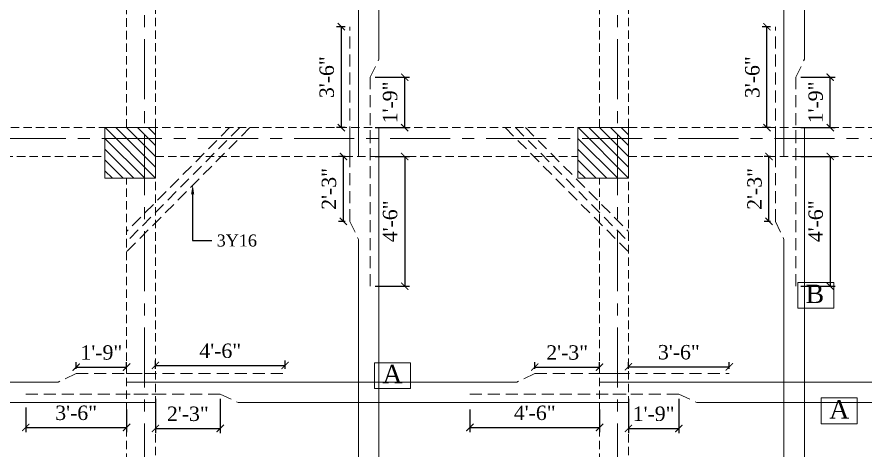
# Model space of a CAD drawing. Header units: feet. Extents: x 36263 to 96584, y 7663 to 35885.
# Drawn here: x 51185.4 to 51538.4, y 17454.2 to 17634.4 of the extents above; entities that cross this region are included whole.
import ezdxf
from ezdxf import colors
from ezdxf.entities.mleader import LeaderData, LeaderLine
from ezdxf.math import Vec2, Vec3

# ---------------------------------------------------------------- set-up
doc = ezdxf.new("R2010")
doc.units = ezdxf.units.FT
doc.linetypes.add('CENTER', pattern=[2, 1.25, -0.25, 0.25, -0.25])
doc.linetypes.add('HIDDEN', pattern=[0.375, 0.25, -0.125])
for name, color, linetype, lineweight in [('Column', 1, 'Continuous', 15), ('Dimension', 2, 'Continuous', 9), ('Hatch', 9, 'Continuous', 9), ('ST Beam', 7, 'Continuous', 20), ('ST GRIDS', 6, 'CENTER', 9), ('ST REINF', 1, 'Continuous', 35)]:
    doc.layers.add(name, color=color, linetype=linetype, lineweight=lineweight)
for name, color, linetype in [('ST DIM', 11, 'Continuous'), ('ST TABLE', 2, 'Continuous'), ('ST TEX', 3, 'Continuous')]:
    doc.layers.add(name, color=color, linetype=linetype)
doc.styles.add('RomanS', font='times.ttf')
doc.dimstyles.new('1-1', dxfattribs={"dimtxt": 9, "dimasz": 5, "dimexe": 6, "dimexo": 6, "dimgap": 3, "dimtad": 1, "dimdec": 1, "dimzin": 0, "dimdsep": 46, "dimlunit": 4, "dimtxsty": 'RomanS', "dimblk": 'ARCHTICK', "dimcen": 0.09, "dimclrd": 256, "dimclre": 256, "dimclrt": 3, "dimadec": 0, "dimazin": 0, "dimtfac": 0.6, "dimtdec": 1, "dimtix": 1, "dimtofl": 0, "dimtmove": 1, "dimatfit": 0, "dimfxl": 1, "dimtolj": 1, "dimtzin": 0, "dimarcsym": 0})

# ---------------------------------------------------------------- blocks, each defined once
blk = doc.blocks.new('_ArchTick')
at = {"color": 0, "const_width": 0.15}
blk.add_lwpolyline([(-0.5, -0.5), (0.5, 0.5)], dxfattribs=at)
blk = doc.blocks.new('*D342')
at = {"layer": 'Defpoints', "color": 0, "transparency": 16777216}
for p in [(51332.46, 17609.38), (51346.78, 17609.38), (51332.46, 17588.38)]:
    blk.add_point(p, dxfattribs=at)
at = {"layer": 'ST DIM', "lineweight": -2, "transparency": 16777216}
for p, q in [((51334.46, 17609.38), (51348.78, 17609.38)), ((51346.78, 17588.38), (51346.78, 17609.38)), ((51334.46, 17588.38), (51348.78, 17588.38))]:
    blk.add_line(p, q, dxfattribs=at)
at = {"layer": 'ST DIM', "lineweight": -2, "transparency": 16777216, "xscale": 3, "yscale": 3, "zscale": 3}
for p, rotation in [((51346.78, 17609.38), 90), ((51346.78, 17588.38), 270)]:
    blk.add_blockref('_ArchTick', p, dxfattribs=dict(at, rotation=rotation))
at = {"layer": 'ST DIM', "color": 3, "lineweight": 9, "transparency": 16777216, "insert": (51340.72, 17598.88), "char_height": 6, "attachment_point": 5, "rotation": 90, "style": 'RomanS'}
blk.add_mtext('\\A1;1\'-9"', dxfattribs=at)
blk = doc.blocks.new('*D345')
at = {"layer": 'Defpoints', "color": 0, "transparency": 16777216}
for p in [(51320.41, 17630.38), (51323.96, 17630.38), (51323.96, 17588.38)]:
    blk.add_point(p, dxfattribs=at)
at = {"layer": 'ST DIM', "lineweight": -2, "transparency": 16777216}
for p, q in [((51321.96, 17630.38), (51318.41, 17630.38)), ((51320.41, 17588.38), (51320.41, 17630.38)), ((51321.96, 17588.38), (51318.41, 17588.38))]:
    blk.add_line(p, q, dxfattribs=at)
at = {"layer": 'ST DIM', "lineweight": -2, "transparency": 16777216, "xscale": 3, "yscale": 3, "zscale": 3}
for p, rotation in [((51320.41, 17630.38), 90), ((51320.41, 17588.38), 270)]:
    blk.add_blockref('_ArchTick', p, dxfattribs=dict(at, rotation=rotation))
at = {"layer": 'ST DIM', "color": 3, "lineweight": 9, "transparency": 16777216, "insert": (51314.35, 17609.38), "char_height": 6, "attachment_point": 5, "rotation": 90, "style": 'RomanS'}
blk.add_mtext('\\A1;3\'-6"', dxfattribs=at)
blk = doc.blocks.new('*D346')
at = {"layer": 'Defpoints', "color": 0, "transparency": 16777216}
for p in [(51509.64, 17609.38), (51523.96, 17609.38), (51509.64, 17588.38)]:
    blk.add_point(p, dxfattribs=at)
at = {"layer": 'ST DIM', "lineweight": -2, "transparency": 16777216}
for p, q in [((51511.64, 17609.38), (51525.96, 17609.38)), ((51523.96, 17588.38), (51523.96, 17609.38)), ((51511.64, 17588.38), (51525.96, 17588.38))]:
    blk.add_line(p, q, dxfattribs=at)
at = {"layer": 'ST DIM', "lineweight": -2, "transparency": 16777216, "xscale": 3, "yscale": 3, "zscale": 3}
for p, rotation in [((51523.96, 17609.38), 90), ((51523.96, 17588.38), 270)]:
    blk.add_blockref('_ArchTick', p, dxfattribs=dict(at, rotation=rotation))
at = {"layer": 'ST DIM', "color": 3, "lineweight": 9, "transparency": 16777216, "insert": (51517.9, 17598.88), "char_height": 6, "attachment_point": 5, "rotation": 90, "style": 'RomanS'}
blk.add_mtext('\\A1;1\'-9"', dxfattribs=at)
blk = doc.blocks.new('*D349')
at = {"layer": 'Defpoints', "color": 0, "transparency": 16777216}
for p in [(51497.59, 17630.38), (51501.14, 17630.38), (51501.14, 17588.38)]:
    blk.add_point(p, dxfattribs=at)
at = {"layer": 'ST DIM', "lineweight": -2, "transparency": 16777216}
for p, q in [((51499.14, 17630.38), (51495.59, 17630.38)), ((51497.59, 17588.38), (51497.59, 17630.38)), ((51499.14, 17588.38), (51495.59, 17588.38))]:
    blk.add_line(p, q, dxfattribs=at)
at = {"layer": 'ST DIM', "lineweight": -2, "transparency": 16777216, "xscale": 3, "yscale": 3, "zscale": 3}
for p, rotation in [((51497.59, 17630.38), 90), ((51497.59, 17588.38), 270)]:
    blk.add_blockref('_ArchTick', p, dxfattribs=dict(at, rotation=rotation))
at = {"layer": 'ST DIM', "color": 3, "lineweight": 9, "transparency": 16777216, "insert": (51491.53, 17609.38), "char_height": 6, "attachment_point": 5, "rotation": 90, "style": 'RomanS'}
blk.add_mtext('\\A1;3\'-6"', dxfattribs=at)
blk = doc.blocks.new('*D373')
at = {"layer": 'Defpoints', "color": 0, "transparency": 16777216}
for p in [(51231, 17488.7), (51210, 17486.01), (51231, 17486.01)]:
    blk.add_point(p, dxfattribs=at)
at = {"layer": 'ST DIM', "lineweight": -2, "transparency": 16777216}
for p, q in [((51210, 17488.01), (51210, 17490.7)), ((51210, 17488.7), (51231, 17488.7)), ((51231, 17488.01), (51231, 17490.7))]:
    blk.add_line(p, q, dxfattribs=at)
at = {"layer": 'ST DIM', "lineweight": -2, "transparency": 16777216, "xscale": 3, "yscale": 3, "zscale": 3, "rotation": 180}
blk.add_blockref('_ArchTick', (51210, 17488.7), dxfattribs=at)
at = {"layer": 'ST DIM', "lineweight": -2, "transparency": 16777216, "xscale": 3, "yscale": 3, "zscale": 3}
blk.add_blockref('_ArchTick', (51231, 17488.7), dxfattribs=at)
at = {"layer": 'ST DIM', "color": 3, "lineweight": 9, "transparency": 16777216, "insert": (51220.5, 17494.76), "char_height": 6, "attachment_point": 5, "style": 'RomanS'}
blk.add_mtext('\\A1;1\'-9"', dxfattribs=at)
blk = doc.blocks.new('*D364')
at = {"layer": 'Defpoints', "color": 0, "transparency": 16777216}
for p in [(51189.01, 17473.95), (51231, 17473.13), (51231, 17463.6)]:
    blk.add_point(p, dxfattribs=at)
at = {"layer": 'ST DIM', "lineweight": -2, "transparency": 16777216}
for p, q in [((51189.01, 17471.95), (51189.01, 17461.6)), ((51231, 17471.13), (51231, 17461.6)), ((51189.01, 17463.6), (51231, 17463.6))]:
    blk.add_line(p, q, dxfattribs=at)
at = {"layer": 'ST DIM', "lineweight": -2, "transparency": 16777216, "xscale": 3, "yscale": 3, "zscale": 3, "rotation": 180}
blk.add_blockref('_ArchTick', (51189.01, 17463.6), dxfattribs=at)
at = {"layer": 'ST DIM', "lineweight": -2, "transparency": 16777216, "xscale": 3, "yscale": 3, "zscale": 3}
blk.add_blockref('_ArchTick', (51231, 17463.6), dxfattribs=at)
at = {"layer": 'ST DIM', "color": 3, "lineweight": 9, "transparency": 16777216, "insert": (51210, 17469.65), "char_height": 6, "attachment_point": 5, "style": 'RomanS'}
blk.add_mtext('\\A1;3\'-6"', dxfattribs=at)
blk = doc.blocks.new('*D359')
at = {"layer": 'Defpoints', "color": 0, "transparency": 16777216}
for p in [(51243, 17477.51), (51270, 17477.51), (51270, 17463.19)]:
    blk.add_point(p, dxfattribs=at)
at = {"layer": 'ST DIM', "lineweight": -2, "transparency": 16777216}
for p, q in [((51243, 17475.51), (51243, 17461.19)), ((51270, 17475.51), (51270, 17461.19)), ((51243, 17463.19), (51270, 17463.19))]:
    blk.add_line(p, q, dxfattribs=at)
at = {"layer": 'ST DIM', "lineweight": -2, "transparency": 16777216, "xscale": 3, "yscale": 3, "zscale": 3, "rotation": 180}
blk.add_blockref('_ArchTick', (51243, 17463.19), dxfattribs=at)
at = {"layer": 'ST DIM', "lineweight": -2, "transparency": 16777216, "xscale": 3, "yscale": 3, "zscale": 3}
blk.add_blockref('_ArchTick', (51270, 17463.19), dxfattribs=at)
at = {"layer": 'ST DIM', "color": 3, "lineweight": 9, "transparency": 16777216, "insert": (51256.5, 17469.24), "char_height": 6, "attachment_point": 5, "style": 'RomanS'}
blk.add_mtext('\\A1;2\'-3"', dxfattribs=at)
blk = doc.blocks.new('*D370')
at = {"layer": 'Defpoints', "color": 0, "transparency": 16777216}
for p in [(51427.92, 17488.7), (51400.92, 17486.01), (51427.92, 17486.01)]:
    blk.add_point(p, dxfattribs=at)
at = {"layer": 'ST DIM', "lineweight": -2, "transparency": 16777216}
for p, q in [((51400.92, 17488.01), (51400.92, 17490.7)), ((51400.92, 17488.7), (51427.92, 17488.7)), ((51427.92, 17488.01), (51427.92, 17490.7))]:
    blk.add_line(p, q, dxfattribs=at)
at = {"layer": 'ST DIM', "lineweight": -2, "transparency": 16777216, "xscale": 3, "yscale": 3, "zscale": 3, "rotation": 180}
blk.add_blockref('_ArchTick', (51400.92, 17488.7), dxfattribs=at)
at = {"layer": 'ST DIM', "lineweight": -2, "transparency": 16777216, "xscale": 3, "yscale": 3, "zscale": 3}
blk.add_blockref('_ArchTick', (51427.92, 17488.7), dxfattribs=at)
at = {"layer": 'ST DIM', "color": 3, "lineweight": 9, "transparency": 16777216, "insert": (51414.42, 17494.75), "char_height": 6, "attachment_point": 5, "style": 'RomanS'}
blk.add_mtext('\\A1;2\'-3"', dxfattribs=at)
blk = doc.blocks.new('*D360')
at = {"layer": 'Defpoints', "color": 0, "transparency": 16777216}
for p in [(51373.93, 17473.13), (51427.92, 17473.13), (51427.92, 17463.6)]:
    blk.add_point(p, dxfattribs=at)
at = {"layer": 'ST DIM', "lineweight": -2, "transparency": 16777216}
for p, q in [((51373.93, 17471.13), (51373.93, 17461.6)), ((51427.92, 17471.13), (51427.92, 17461.6)), ((51373.93, 17463.6), (51427.92, 17463.6))]:
    blk.add_line(p, q, dxfattribs=at)
at = {"layer": 'ST DIM', "lineweight": -2, "transparency": 16777216, "xscale": 3, "yscale": 3, "zscale": 3, "rotation": 180}
blk.add_blockref('_ArchTick', (51373.93, 17463.6), dxfattribs=at)
at = {"layer": 'ST DIM', "lineweight": -2, "transparency": 16777216, "xscale": 3, "yscale": 3, "zscale": 3}
blk.add_blockref('_ArchTick', (51427.92, 17463.6), dxfattribs=at)
at = {"layer": 'ST DIM', "color": 3, "lineweight": 9, "transparency": 16777216, "insert": (51400.92, 17469.65), "char_height": 6, "attachment_point": 5, "style": 'RomanS'}
blk.add_mtext('\\A1;4\'-6"', dxfattribs=at)
blk = doc.blocks.new('*D371')
at = {"layer": 'Defpoints', "color": 0, "transparency": 16777216}
for p in [(51297, 17489.42), (51243, 17486.01), (51297, 17486.01)]:
    blk.add_point(p, dxfattribs=at)
at = {"layer": 'ST DIM', "lineweight": -2, "transparency": 16777216}
for p, q in [((51243, 17488.01), (51243, 17491.42)), ((51243, 17489.42), (51297, 17489.42)), ((51297, 17488.01), (51297, 17491.42))]:
    blk.add_line(p, q, dxfattribs=at)
at = {"layer": 'ST DIM', "lineweight": -2, "transparency": 16777216, "xscale": 3, "yscale": 3, "zscale": 3, "rotation": 180}
blk.add_blockref('_ArchTick', (51243, 17489.42), dxfattribs=at)
at = {"layer": 'ST DIM', "lineweight": -2, "transparency": 16777216, "xscale": 3, "yscale": 3, "zscale": 3}
blk.add_blockref('_ArchTick', (51297, 17489.42), dxfattribs=at)
at = {"layer": 'ST DIM', "color": 3, "lineweight": 9, "transparency": 16777216, "insert": (51270, 17495.47), "char_height": 6, "attachment_point": 5, "style": 'RomanS'}
blk.add_mtext('\\A1;4\'-6"', dxfattribs=at)
blk = doc.blocks.new('*D357')
at = {"layer": 'Defpoints', "color": 0, "transparency": 16777216}
for p in [(51439.92, 17477.51), (51460.92, 17477.51), (51460.92, 17463.19)]:
    blk.add_point(p, dxfattribs=at)
at = {"layer": 'ST DIM', "lineweight": -2, "transparency": 16777216}
for p, q in [((51439.92, 17475.51), (51439.92, 17461.19)), ((51460.92, 17475.51), (51460.92, 17461.19)), ((51439.92, 17463.19), (51460.92, 17463.19))]:
    blk.add_line(p, q, dxfattribs=at)
at = {"layer": 'ST DIM', "lineweight": -2, "transparency": 16777216, "xscale": 3, "yscale": 3, "zscale": 3, "rotation": 180}
blk.add_blockref('_ArchTick', (51439.92, 17463.19), dxfattribs=at)
at = {"layer": 'ST DIM', "lineweight": -2, "transparency": 16777216, "xscale": 3, "yscale": 3, "zscale": 3}
blk.add_blockref('_ArchTick', (51460.92, 17463.19), dxfattribs=at)
at = {"layer": 'ST DIM', "color": 3, "lineweight": 9, "transparency": 16777216, "insert": (51450.42, 17469.25), "char_height": 6, "attachment_point": 5, "style": 'RomanS'}
blk.add_mtext('\\A1;1\'-9"', dxfattribs=at)
blk = doc.blocks.new('*D368')
at = {"layer": 'Defpoints', "color": 0, "transparency": 16777216}
for p in [(51481.92, 17488.83), (51439.92, 17486.01), (51481.92, 17486.01)]:
    blk.add_point(p, dxfattribs=at)
at = {"layer": 'ST DIM', "lineweight": -2, "transparency": 16777216}
for p, q in [((51439.92, 17488.01), (51439.92, 17490.83)), ((51439.92, 17488.83), (51481.92, 17488.83)), ((51481.92, 17488.01), (51481.92, 17490.83))]:
    blk.add_line(p, q, dxfattribs=at)
at = {"layer": 'ST DIM', "lineweight": -2, "transparency": 16777216, "xscale": 3, "yscale": 3, "zscale": 3, "rotation": 180}
blk.add_blockref('_ArchTick', (51439.92, 17488.83), dxfattribs=at)
at = {"layer": 'ST DIM', "lineweight": -2, "transparency": 16777216, "xscale": 3, "yscale": 3, "zscale": 3}
blk.add_blockref('_ArchTick', (51481.92, 17488.83), dxfattribs=at)
at = {"layer": 'ST DIM', "color": 3, "lineweight": 9, "transparency": 16777216, "insert": (51460.92, 17494.88), "char_height": 6, "attachment_point": 5, "style": 'RomanS'}
blk.add_mtext('\\A1;3\'-6"', dxfattribs=at)
blk = doc.blocks.new('*D381')
at = {"layer": 'Defpoints', "color": 0, "transparency": 16777216}
for p in [(51321.27, 17576.38), (51323.96, 17576.38), (51323.96, 17549.38)]:
    blk.add_point(p, dxfattribs=at)
at = {"layer": 'ST DIM', "lineweight": -2, "transparency": 16777216}
for p, q in [((51321.96, 17576.38), (51319.27, 17576.38)), ((51321.27, 17549.38), (51321.27, 17576.38)), ((51321.96, 17549.38), (51319.27, 17549.38))]:
    blk.add_line(p, q, dxfattribs=at)
at = {"layer": 'ST DIM', "lineweight": -2, "transparency": 16777216, "xscale": 3, "yscale": 3, "zscale": 3}
for p, rotation in [((51321.27, 17576.38), 90), ((51321.27, 17549.38), 270)]:
    blk.add_blockref('_ArchTick', p, dxfattribs=dict(at, rotation=rotation))
at = {"layer": 'ST DIM', "color": 3, "lineweight": 9, "transparency": 16777216, "insert": (51315.27, 17562.88), "char_height": 6, "attachment_point": 5, "rotation": 90, "style": 'RomanS'}
blk.add_mtext('\\A1;2\'-3"', dxfattribs=at)
blk = doc.blocks.new('*D383')
at = {"layer": 'Defpoints', "color": 0, "transparency": 16777216}
for p in [(51332.46, 17576.38), (51332.46, 17522.38), (51346.78, 17522.38)]:
    blk.add_point(p, dxfattribs=at)
at = {"layer": 'ST DIM', "lineweight": -2, "transparency": 16777216}
for p, q in [((51334.46, 17576.38), (51348.78, 17576.38)), ((51346.78, 17576.38), (51346.78, 17522.38)), ((51334.46, 17522.38), (51348.78, 17522.38))]:
    blk.add_line(p, q, dxfattribs=at)
at = {"layer": 'ST DIM', "lineweight": -2, "transparency": 16777216, "xscale": 3, "yscale": 3, "zscale": 3}
for p, rotation in [((51346.78, 17576.38), 90), ((51346.78, 17522.38), 270)]:
    blk.add_blockref('_ArchTick', p, dxfattribs=dict(at, rotation=rotation))
at = {"layer": 'ST DIM', "color": 3, "lineweight": 9, "transparency": 16777216, "insert": (51340.73, 17549.38), "char_height": 6, "attachment_point": 5, "rotation": 90, "style": 'RomanS'}
blk.add_mtext('\\A1;4\'-6"', dxfattribs=at)
blk = doc.blocks.new('*D385')
at = {"layer": 'Defpoints', "color": 0, "transparency": 16777216}
for p in [(51498.45, 17576.38), (51501.14, 17576.38), (51501.14, 17549.38)]:
    blk.add_point(p, dxfattribs=at)
at = {"layer": 'ST DIM', "lineweight": -2, "transparency": 16777216}
for p, q in [((51499.14, 17576.38), (51496.45, 17576.38)), ((51498.45, 17549.38), (51498.45, 17576.38)), ((51499.14, 17549.38), (51496.45, 17549.38))]:
    blk.add_line(p, q, dxfattribs=at)
at = {"layer": 'ST DIM', "lineweight": -2, "transparency": 16777216, "xscale": 3, "yscale": 3, "zscale": 3}
for p, rotation in [((51498.45, 17576.38), 90), ((51498.45, 17549.38), 270)]:
    blk.add_blockref('_ArchTick', p, dxfattribs=dict(at, rotation=rotation))
at = {"layer": 'ST DIM', "color": 3, "lineweight": 9, "transparency": 16777216, "insert": (51492.45, 17562.88), "char_height": 6, "attachment_point": 5, "rotation": 90, "style": 'RomanS'}
blk.add_mtext('\\A1;2\'-3"', dxfattribs=at)
blk = doc.blocks.new('*D387')
at = {"layer": 'Defpoints', "color": 0, "transparency": 16777216}
for p in [(51509.64, 17576.38), (51509.64, 17522.38), (51523.96, 17522.38)]:
    blk.add_point(p, dxfattribs=at)
at = {"layer": 'ST DIM', "lineweight": -2, "transparency": 16777216}
for p, q in [((51511.64, 17576.38), (51525.96, 17576.38)), ((51523.96, 17576.38), (51523.96, 17522.38)), ((51511.64, 17522.38), (51525.96, 17522.38))]:
    blk.add_line(p, q, dxfattribs=at)
at = {"layer": 'ST DIM', "lineweight": -2, "transparency": 16777216, "xscale": 3, "yscale": 3, "zscale": 3}
for p, rotation in [((51523.96, 17576.38), 90), ((51523.96, 17522.38), 270)]:
    blk.add_blockref('_ArchTick', p, dxfattribs=dict(at, rotation=rotation))
at = {"layer": 'ST DIM', "color": 3, "lineweight": 9, "transparency": 16777216, "insert": (51517.91, 17549.38), "char_height": 6, "attachment_point": 5, "rotation": 90, "style": 'RomanS'}
blk.add_mtext('\\A1;4\'-6"', dxfattribs=at)

msp = doc.modelspace()

# ---------------------------------------------------------------- hatches: boundary and pattern name
at = {"layer": 'Hatch', "lineweight": 9, "transparency": 33554505}
h = msp.add_hatch(dxfattribs=at)
h.set_pattern_fill('ANSI31', color=253, angle=-90)
h.set_pattern_definition([(315, (11211.3687, -157.4784), (2.24506403, 2.24506403), [])])
h.paths.add_polyline_path([(51243, 17588.38), (51222, 17588.38), (51222, 17567.38), (51243, 17567.38)])
h = msp.add_hatch(dxfattribs=at)
h.set_pattern_fill('ANSI31', color=253, angle=-90)
h.set_pattern_definition([(315, (11408.2887, -157.4784), (2.24506403, 2.24506403), [])])
h.paths.add_polyline_path([(51439.92, 17588.38), (51418.92, 17588.38), (51418.92, 17567.38), (51439.92, 17567.38)])

# ---------------------------------------------------------------- linework, layer by layer
at = {"layer": 'Column', "lineweight": 18}
for points in [[(51222, 17588.38), (51243, 17588.38), (51243, 17567.38), (51222, 17567.38)], [(51418.92, 17588.38), (51439.92, 17588.38), (51439.92, 17567.38), (51418.92, 17567.38)]]:
    msp.add_lwpolyline(points, close=True, dxfattribs=at)
at = {"layer": 'ST Beam', "linetype": 'HIDDEN', "lineweight": 13, "ltscale": 14}
for p, q in [((51243, 17037.31), (51243, 17930.71)), ((51439.92, 17037.31), (51439.92, 17930.71)), ((51231, 17588.38), (51231, 17724.86)), ((51427.92, 17588.38), (51427.92, 17724.86)), ((50888.76, 17588.38), (51785.16, 17588.38)), ((51085.61, 17576.38), (51222, 17576.38)), ((51243, 17576.38), (51418.92, 17576.38)), ((51439.92, 17576.38), (51576.36, 17576.38)), ((51231, 17391.53), (51231, 17567.38)), ((51427.92, 17391.53), (51427.92, 17567.38))]:
    msp.add_line(p, q, dxfattribs=at)
at = {"layer": 'ST GRIDS', "color": 251, "lineweight": 13, "ltscale": 20}
for p, q in [((51238.5, 16920.25), (51238.5, 17942.71)), ((51435.42, 16920.25), (51435.42, 17942.71)), ((50780.71, 17583.88), (51794.16, 17583.88))]:
    msp.add_line(p, q, dxfattribs=at)
at = {"layer": 'ST REINF', "lineweight": 18}
for p, q in [((51336.02, 17616.88), (51336.02, 17745.86)), ((51513.2, 17616.88), (51513.2, 17745.86)), ((51327.51, 17705.36), (51327.51, 17576.38)), ((51504.69, 17705.36), (51504.69, 17576.38)), ((51336.02, 17426.03), (51336.02, 17588.38)), ((51513.2, 17426.03), (51513.2, 17588.38)), ((51327.51, 17541.88), (51327.51, 17379.53)), ((51504.69, 17541.88), (51504.69, 17379.53)), ((51202.5, 17482.46), (51073.61, 17482.46)), ((51393.42, 17482.46), (51231, 17482.46)), ((51556.82, 17482.46), (51427.92, 17482.46)), ((51114.11, 17473.95), (51243, 17473.95)), ((51277.5, 17473.95), (51439.92, 17473.95)), ((51468.42, 17473.95), (51597.32, 17473.95))]:
    msp.add_line(p, q, dxfattribs=at)
at = {"layer": 'ST REINF', "linetype": 'HIDDEN', "lineweight": 18, "ltscale": 20}
for p, q in [((51323.96, 17576.38), (51323.96, 17630.38)), ((51501.14, 17576.38), (51501.14, 17630.38)), ((51332.46, 17609.38), (51336.02, 17616.88)), ((51509.64, 17609.38), (51513.2, 17616.88)), ((51332.46, 17609.38), (51332.46, 17576.38)), ((51509.64, 17609.38), (51509.64, 17576.38)), ((51273.85, 17588.38), (51231, 17545.19)), ((51278.08, 17588.38), (51231, 17540.93)), ((51282.3, 17588.38), (51231, 17536.67)), ((51323.96, 17549.38), (51323.96, 17588.38)), ((51332.46, 17522.38), (51332.46, 17588.38)), ((51388.62, 17588.38), (51439.92, 17536.67)), ((51392.85, 17588.38), (51439.92, 17540.93)), ((51397.07, 17588.38), (51439.92, 17545.19)), ((51501.14, 17549.38), (51501.14, 17588.38)), ((51509.64, 17522.38), (51509.64, 17588.38)), ((51323.96, 17549.38), (51327.51, 17541.88)), ((51501.14, 17549.38), (51504.69, 17541.88)), ((51210, 17486.01), (51202.5, 17482.46)), ((51210, 17486.01), (51243, 17486.01)), ((51231, 17486.01), (51297, 17486.01)), ((51400.92, 17486.01), (51393.42, 17482.46)), ((51400.92, 17486.01), (51439.92, 17486.01)), ((51427.92, 17486.01), (51481.92, 17486.01)), ((51189.01, 17477.51), (51243.01, 17477.51)), ((51270, 17477.51), (51231, 17477.51)), ((51270, 17477.51), (51277.5, 17473.95)), ((51373.93, 17477.51), (51439.93, 17477.51)), ((51460.92, 17477.51), (51427.92, 17477.51)), ((51460.92, 17477.51), (51468.42, 17473.95))]:
    msp.add_line(p, q, dxfattribs=at)
at = {"layer": 'ST TABLE', "color": 2, "lineweight": 9}
for points in [[(51510.42, 17523.94), (51525.4, 17523.94), (51525.4, 17513.22), (51510.42, 17513.22)], [(51334.22, 17490.53), (51349.2, 17490.53), (51349.2, 17479.82), (51334.22, 17479.82)], [(51520.24, 17475.86), (51535.22, 17475.86), (51535.22, 17465.14), (51520.24, 17465.14)]]:
    msp.add_lwpolyline(points, close=True, dxfattribs=at)

# ---------------------------------------------------------------- texts
at = {"layer": 'ST TEX', "color": 3, "lineweight": 9, "transparency": 33554684, "style": 'RomanS'}
for s, p in [('B', (51513.71, 17515.38)), ('A', (51337.51, 17481.97)), ('A', (51523.53, 17467.3))]:
    msp.add_text(s, height=7.65, dxfattribs=at).set_placement(p)

# ---------------------------------------------------------------- dimensions: what is measured, and where the dimension line sits
at = {"layer": 'ST DIM', "lineweight": 9}
for base, p1, p2, picture, middle in [((51320.41, 17630.38), (51323.96, 17588.38), (51323.96, 17630.38), '*D345', (51314.35, 17609.38)), ((51497.59, 17630.38), (51501.14, 17588.38), (51501.14, 17630.38), '*D349', (51491.53, 17609.38)), ((51346.78, 17522.38), (51332.46, 17576.38), (51332.46, 17522.38), '*D383', (51340.73, 17549.38)), ((51523.96, 17522.38), (51509.64, 17576.38), (51509.64, 17522.38), '*D387', (51517.91, 17549.38))]:
    dim = msp.add_linear_dim(base=base, p1=p1, p2=p2, angle=90, dimstyle='1-1', override={"dimtxt": 6, "dimasz": 3, "dimexe": 2, "dimexo": 2, "dimpost": '\\X'}, dxfattribs=at)
    dim.commit()
    dim.dimension.update_dxf_attribs({"geometry": picture, "text_midpoint": middle})
for base, p1, p2, picture, middle in [((51346.78, 17609.38), (51332.46, 17588.38), (51332.46, 17609.38), '*D342', (51346.78, 17598.88)), ((51523.96, 17609.38), (51509.64, 17588.38), (51509.64, 17609.38), '*D346', (51523.96, 17598.88)), ((51321.27, 17576.38), (51323.96, 17549.38), (51323.96, 17576.38), '*D381', (51321.32, 17562.88)), ((51498.45, 17576.38), (51501.14, 17549.38), (51501.14, 17576.38), '*D385', (51498.5, 17562.88))]:
    dim = msp.add_linear_dim(base=base, p1=p1, p2=p2, angle=90, dimstyle='1-1', override={"dimtxt": 6, "dimasz": 3, "dimexe": 2, "dimexo": 2, "dimpost": '\\X'}, dxfattribs=at)
    dim.commit()
    dim.dimension.update_dxf_attribs({"geometry": picture, "text_midpoint": middle, "dimtype": 160})
for base, p1, p2, picture, middle in [((51297, 17489.42), (51243, 17486.01), (51297, 17486.01), '*D371', (51270, 17495.47)), ((51481.92, 17488.83), (51439.92, 17486.01), (51481.92, 17486.01), '*D368', (51460.92, 17494.88)), ((51427.92, 17488.7), (51400.92, 17486.01), (51427.92, 17486.01), '*D370', (51414.42, 17494.75)), ((51231, 17463.6), (51189.01, 17473.95), (51231, 17473.13), '*D364', (51210, 17469.65)), ((51427.92, 17463.6), (51373.93, 17473.13), (51427.92, 17473.13), '*D360', (51400.92, 17469.65))]:
    dim = msp.add_linear_dim(base=base, p1=p1, p2=p2, dimstyle='1-1', override={"dimtxt": 6, "dimasz": 3, "dimexe": 2, "dimexo": 2, "dimpost": '\\X'}, dxfattribs=at)
    dim.commit()
    dim.dimension.update_dxf_attribs({"geometry": picture, "text_midpoint": middle})
for base, p1, p2, picture, middle in [((51231, 17488.7), (51210, 17486.01), (51231, 17486.01), '*D373', (51220.5, 17488.7)), ((51270, 17463.19), (51243, 17477.51), (51270, 17477.51), '*D359', (51256.5, 17463.19)), ((51460.92, 17463.19), (51439.92, 17477.51), (51460.92, 17477.51), '*D357', (51450.42, 17463.19))]:
    dim = msp.add_linear_dim(base=base, p1=p1, p2=p2, dimstyle='1-1', override={"dimtxt": 6, "dimasz": 3, "dimexe": 2, "dimexo": 2, "dimpost": '\\X'}, dxfattribs=at)
    dim.commit()
    dim.dimension.update_dxf_attribs({"geometry": picture, "text_midpoint": middle, "dimtype": 160})

# ---------------------------------------------------------------- leaders
at = {"layer": 'Dimension'}
ml = msp.add_multileader_mtext('Standard', dxfattribs=at)
ml.set_content('3Y16', color=256, style='RomanS')
ml.set_leader_properties()
ml.build(insert=Vec2(0, 0))
ctx = ml.context
ctx.base_point, ctx.char_height, ctx.plane_origin = Vec3(51266.5, 17541.37), 5, Vec3(51258.5, 17564.65)
notes = []
notes.append((ctx, [(0, (1, 1, 0), (51258.5, 17541.37), (1, 0), 8, [(0, [(51258.5, 17564.65)], 0, [])])]))
ctx.mtext.insert, ctx.mtext.flow_direction = Vec3(51268.5, 17543.91), 5
for ctx, leaders in notes:
    for number, flags, end, landing, length, lines in leaders:
        leader = LeaderData()
        leader.index, (leader.has_last_leader_line, leader.has_dogleg_vector, leader.attachment_direction) = number, flags
        leader.last_leader_point, leader.dogleg_vector, leader.dogleg_length = Vec3(end), Vec3(landing), length
        for number, points, colour, breaks in lines:
            line = LeaderLine()
            line.index, line.vertices, line.color, line.breaks = number, Vec3.list(points), colors.encode_raw_color(colour), breaks
            leader.lines.append(line)
        ctx.leaders.append(leader)

doc.saveas('drawing.dxf')
